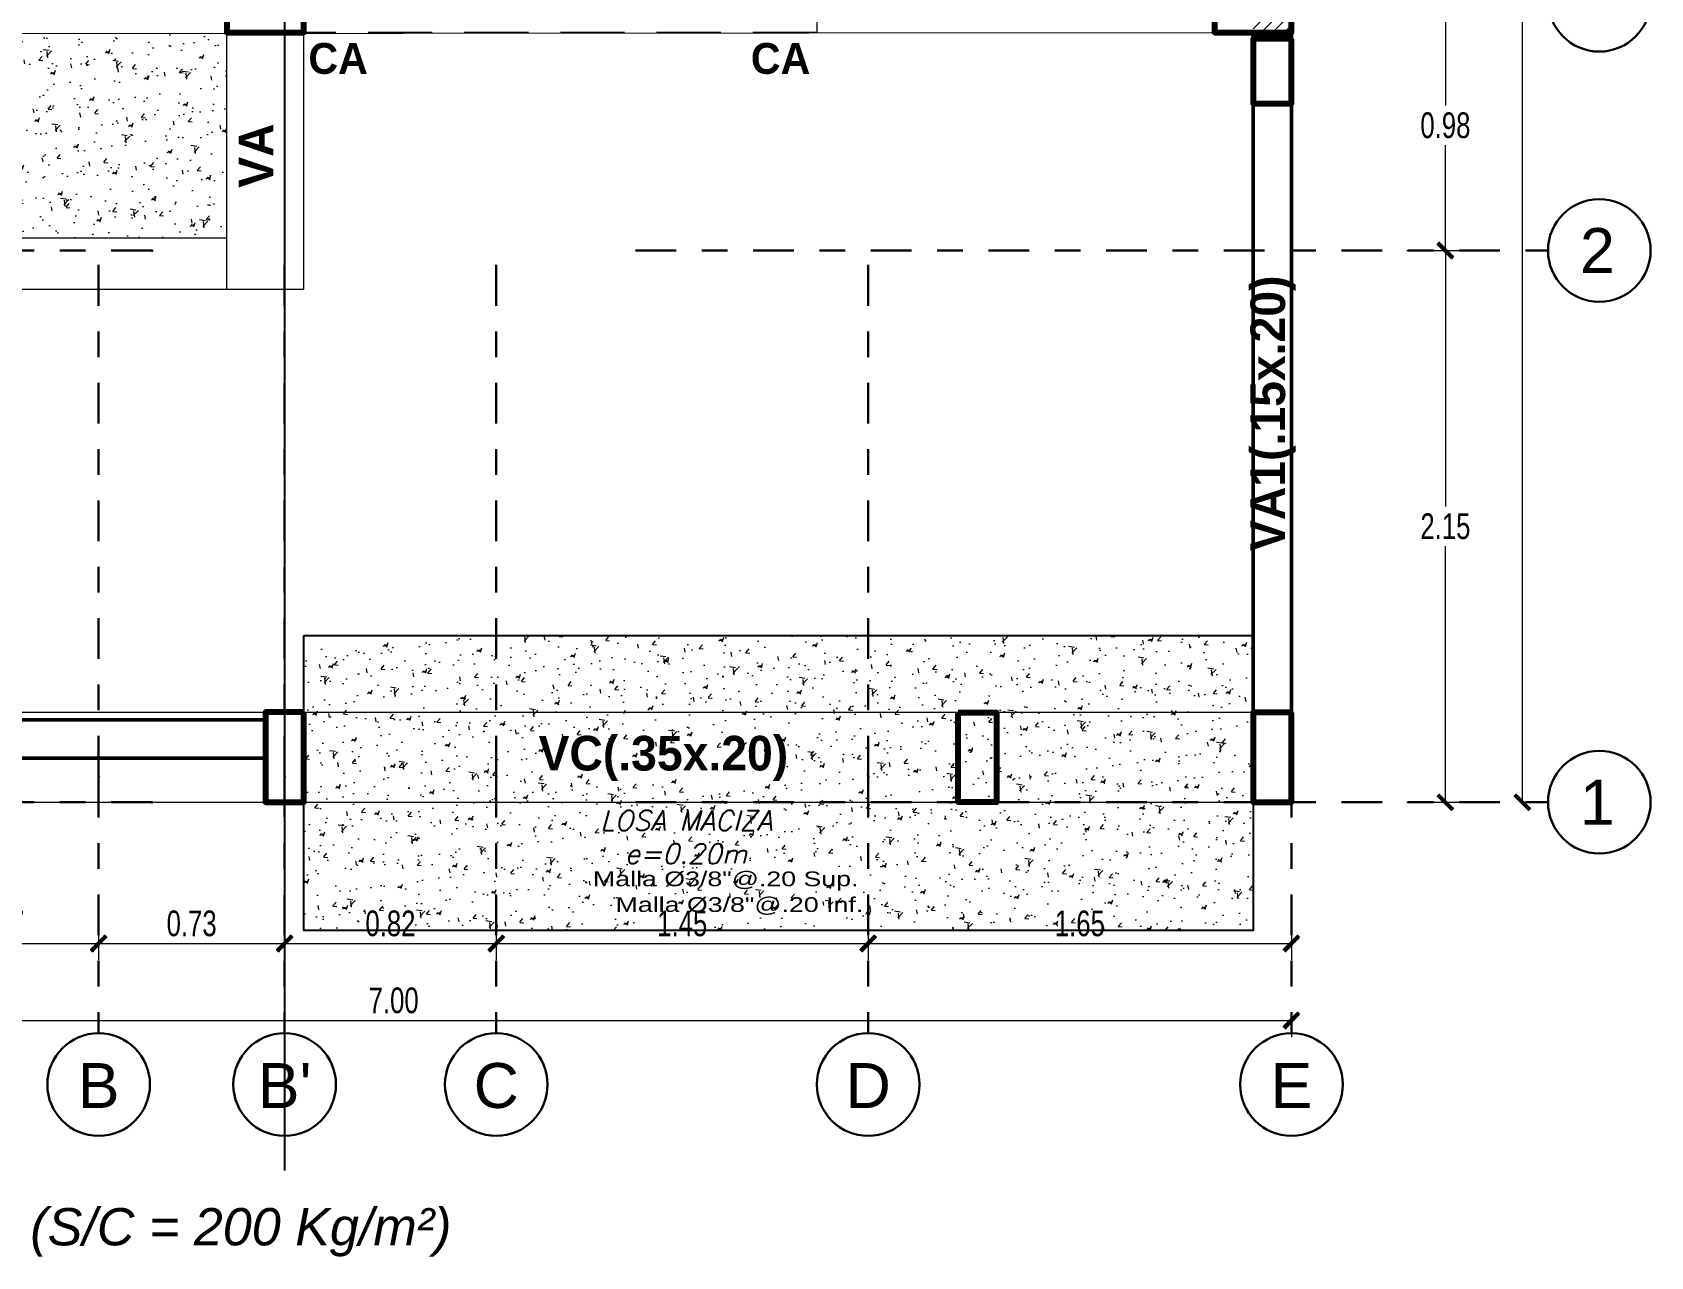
# Model space of a CAD drawing. Header units: millimetres. Extents: x 10559 to 10691, y -16579 to -16550.
# Drawn here: x 10608.61 to 10614.92, y -16573.99 to -16569.22 of the extents above; entities that cross this region are included whole.
import ezdxf
from ezdxf.enums import TextEntityAlignment as Align

# ---------------------------------------------------------------- set-up
doc = ezdxf.new("R2010")
doc.units = ezdxf.units.MM
doc.linetypes.add('HIDDEN', pattern=[0.375, 0.25, -0.125])
doc.linetypes.add('Punto & Rayas', pattern=[0.335139, 0.15875, -0.088194, 0, -0.088194])
for name, color, linetype, lineweight in [('ACHURADO', 9, 'Continuous', 5), ('COLUMNAS', 3, 'Continuous', 80), ('Muro Alto', 1, 'Continuous', 80), ('Pluma 0.09', 5, 'Continuous', 0), ('TEXTO VIGAS', 3, 'Continuous', 20), ('TEXTOS-CHICOS-03', 8, 'Continuous', 30), ('VIGAS', 1, 'Continuous', 20)]:
    doc.layers.add(name, color=color, linetype=linetype, lineweight=lineweight)
doc.layers.add('Nuevo_Estructura - Forjados', color=7, linetype='Continuous')
doc.layers.add('Nuevo_Estructura - Forjados_Pluma_Nº__209', color=7, linetype='Continuous', lineweight=30, true_color=0x3e4f7b)
doc.layers.add('Nuevo_Estructura - Forjados_Pluma_Nº__219', color=7, linetype='Continuous', lineweight=13, true_color=0x404b6a)
doc.styles.add('ARIALREG', font='arial.ttf')
doc.styles.add('COTAS', font='romans.shx', dxfattribs={"oblique": 15, "height": 0.1})
doc.styles.add('Estilo_Generado_1', font='arial.ttf')
doc.styles.add('Henry', font='GOTHICB.TTF')
doc.styles.add('mahico', font='GOTHIC.TTF', dxfattribs={"width": 0.75})
doc.styles.add('R80-50', font='arial.ttf', dxfattribs={"width": 1.3, "height": 0.08})
doc.dimstyles.new('Copia de 50 P', dxfattribs={"dimtxt": 0.1, "dimasz": 0.01, "dimexe": 0.065, "dimexo": 0.0625, "dimgap": 0.025, "dimtad": 1, "dimtih": 1, "dimtoh": 1, "dimzin": 0, "dimdsep": 46, "dimtxsty": 'mahico', "dimblk": 'pa cotas', "dimcen": 0.09, "dimdle": 0.3, "dimclrd": 256, "dimclre": 256, "dimclrt": 256, "dimadec": 0, "dimazin": 0, "dimtfac": 1, "dimtofl": 0, "dimtmove": 0, "dimatfit": 3, "dimfxl": 0.15, "dimfxlon": 1, "dimtolj": 1, "dimtzin": 0, "dimlwd": 5, "dimlwe": 5, "dimarcsym": 0})
pattern_1 = [(50, (-35.21032, -0.2243), (0.182184669, -0.0159390855), [0.01905, -0.20955]), (355, (-35.21032, -0.2243), (-0.0352434214, 0.1910568452), [0.01524, -0.1676405842]), (100.4514447, (-35.19514, -0.22562), (0.1469412471, 0.1751177519), [0.0161900088, -0.1780902446]), (46.1842, (-35.21032, -0.1735), (0.271079041, -0.042042328), [0.028575, -0.314325]), (96.6355576, (-35.18773, -0.177), (0.237404134, 0.2474261246), [0.024285023, -0.267135608]), (351.1841512, (-35.21032, -0.1735), (0.237404134, 0.2474261246), [0.022859967, -0.251459732]), (21, (-35.18492, -0.1862), (0.1516143913, -0.1022651982), [0.01905, -0.20955]), (326, (-35.18492, -0.1862), (0.0618020283, 0.1841879661), [0.01524, -0.16764]), (71.451445, (-35.17229, -0.19472), (0.2134164193, 0.0819227689), [0.0161900088, -0.1780899376]), (37.5, (-35.210325, -0.224296), (0.00308860325, 0.08455503887), [0, -0.165608, 0, -0.17018, 0, -0.168275]), (7.5, (-35.210325, -0.2243), (0.0668196625, 0.1001805748), [0, -0.097028, 0, -0.161798, 0, -0.064135]), (327.5, (-35.26697, -0.224296), (0.13559059517, -0.005728744), [0, -0.0635, 0, -0.19812, 0, -0.26289]), (317.5, (-35.29237, -0.2243), (0.1481291814, 0.025426491), [0, -0.08255, 0, -0.131572, 0, -0.18669])]

# ---------------------------------------------------------------- blocks, each defined once
blk = doc.blocks.new('Marcador de red estándar')
at = {"layer": 'Nuevo_Estructura - Forjados_Pluma_Nº__209', "color": 167, "linetype": 'Punto & Rayas', "lineweight": 30, "true_color": 0x3e4f7b}
for q in [(-10.9, 0), (-7.9, 0)]:
    blk.add_line((-9.9, 0), q, dxfattribs=at)
at = {"layer": 'Nuevo_Estructura - Forjados_Pluma_Nº__209', "color": 167, "linetype": 'Continuous', "lineweight": 30, "true_color": 0x3e4f7b}
blk.add_circle((-11.1, 0), 0.2, dxfattribs=at)
at = {"layer": 'Nuevo_Estructura - Forjados_Pluma_Nº__209', "color": 167, "linetype": 'Punto & Rayas', "lineweight": 30, "true_color": 0x3e4f7b}
blk.add_point((-9.9, 0), dxfattribs=at)
blk.add_point((-9.9, 0), dxfattribs=at)
at = {"layer": 'Nuevo_Estructura - Forjados_Pluma_Nº__219', "color": 167, "lineweight": 13, "true_color": 0x404b6a, "style": 'Estilo_Generado_1'}
for tag, p in [('AC_MarkerText_1_0', (-10.9725, -0.04)), ('AC_MarkerText_1_1', (11.2275, -0.04))]:
    blk.add_attdef(tag, text='', height=0.175, rotation=270, dxfattribs=at).set_placement(p, align=Align.TOP_CENTER)
blk = doc.blocks.new('Marcador de red estándar_2')
at = {"layer": 'Nuevo_Estructura - Forjados_Pluma_Nº__209', "color": 167, "linetype": 'Punto & Rayas', "lineweight": 30, "true_color": 0x3e4f7b}
for p, q in [((-0.9423, 0), (-4.5, 0)), ((0.9423, 0), (4.5, 0))]:
    blk.add_line(p, q, dxfattribs=at)
at = {"layer": 'Nuevo_Estructura - Forjados_Pluma_Nº__209', "color": 167, "linetype": 'Continuous', "lineweight": 30, "true_color": 0x3e4f7b}
blk.add_circle((-4.7, 0), 0.2, dxfattribs=at)
at = {"layer": 'Nuevo_Estructura - Forjados_Pluma_Nº__209', "color": 167, "linetype": 'Punto & Rayas', "lineweight": 30, "true_color": 0x3e4f7b}
blk.add_point((0.9423, 0), dxfattribs=at)
blk.add_point((0.9423, 0), dxfattribs=at)
at = {"layer": 'Nuevo_Estructura - Forjados_Pluma_Nº__219', "color": 167, "lineweight": 13, "true_color": 0x404b6a, "style": 'Estilo_Generado_1'}
for tag, p in [('AC_MarkerText_1_0', (-4.7, -0.1675)), ('AC_MarkerText_1_1', (4.7, -0.1675))]:
    blk.add_attdef(tag, text='', height=0.175, rotation=180, dxfattribs=at).set_placement(p, align=Align.TOP_CENTER)
blk = doc.blocks.new('pa cotas')
h = blk.add_hatch(color=256)
h.paths.add_polyline_path([(2.38, 3.09), (-3.09, -2.38), (-2.38, -3.09)])
h.paths.add_polyline_path([(3.09, 2.38), (2.38, 3.09), (-2.38, -3.09)])
blk.add_line((-2.38, -3.09), (2.38, 3.09))
blk.add_lwpolyline([(3.09, 2.38), (2.38, 3.09), (-3.09, -2.38), (-2.38, -3.09)], close=True)
blk = doc.blocks.new('*D493')
at = {"lineweight": 5, "transparency": 16777216}
for p, q in [((10608.2027, -16552.1931), (10608.4177, -16552.1931)), ((10608.3527, -16552.2031), (10608.3527, -16562.1156)), ((10608.3527, -16572.1831), (10608.3527, -16562.2706)), ((10608.3527, -16572.1931), (10608.4177, -16572.1931))]:
    blk.add_line(p, q, dxfattribs=at)
at = {"layer": 'Defpoints', "color": 0, "transparency": 16777216}
for p in [(10607.4527, -16552.1931), (10608.3527, -16572.1931), (10608.3527, -16572.1931)]:
    blk.add_point(p, dxfattribs=at)
at = {"lineweight": 5, "transparency": 16777216, "xscale": 0.01, "yscale": 0.01, "zscale": 0.01}
for p, rotation in [((10608.3527, -16552.1931), 90), ((10608.3527, -16572.1931), 270)]:
    blk.add_blockref('pa cotas', p, dxfattribs=dict(at, rotation=rotation))
at = {"transparency": 16777216, "insert": (10608.3527, -16562.1931), "char_height": 0.1, "attachment_point": 5, "style": 'mahico'}
blk.add_mtext('\\A1;20.00', dxfattribs=at)
blk = doc.blocks.new('*D502')
at = {"lineweight": 5, "transparency": 16777216}
for p, q in [((10607.9027, -16569.0681), (10608.1177, -16569.0681)), ((10608.0527, -16569.0781), (10608.0527, -16569.4781)), ((10608.0527, -16570.0332), (10608.0527, -16569.6332)), ((10607.9027, -16570.0432), (10608.1177, -16570.0432))]:
    blk.add_line(p, q, dxfattribs=at)
at = {"layer": 'Defpoints', "color": 0, "transparency": 16777216}
for p in [(10607.4527, -16569.0681), (10607.4527, -16570.0432), (10608.0527, -16570.0432)]:
    blk.add_point(p, dxfattribs=at)
at = {"lineweight": 5, "transparency": 16777216, "xscale": 0.01, "yscale": 0.01, "zscale": 0.01}
for p, rotation in [((10608.0527, -16569.0681), 90), ((10608.0527, -16570.0432), 270)]:
    blk.add_blockref('pa cotas', p, dxfattribs=dict(at, rotation=rotation))
at = {"transparency": 16777216, "insert": (10608.0527, -16569.5556), "char_height": 0.1, "attachment_point": 5, "style": 'mahico'}
blk.add_mtext('\\A1;0.98', dxfattribs=at)
blk = doc.blocks.new('*D503')
at = {"lineweight": 5, "transparency": 16777216}
for p, q in [((10607.9027, -16570.0432), (10608.1177, -16570.0432)), ((10608.0527, -16570.0532), (10608.0527, -16571.0406)), ((10608.0527, -16572.1831), (10608.0527, -16571.1957)), ((10607.9027, -16572.1931), (10608.1177, -16572.1931))]:
    blk.add_line(p, q, dxfattribs=at)
at = {"layer": 'Defpoints', "color": 0, "transparency": 16777216}
for p in [(10607.4527, -16570.0432), (10607.4527, -16572.1931), (10608.0527, -16572.1931)]:
    blk.add_point(p, dxfattribs=at)
at = {"lineweight": 5, "transparency": 16777216, "xscale": 0.01, "yscale": 0.01, "zscale": 0.01}
for p, rotation in [((10608.0527, -16570.0432), 90), ((10608.0527, -16572.1931), 270)]:
    blk.add_blockref('pa cotas', p, dxfattribs=dict(at, rotation=rotation))
at = {"transparency": 16777216, "insert": (10608.0527, -16571.1181), "char_height": 0.1, "attachment_point": 5, "style": 'mahico'}
blk.add_mtext('\\A1;2.15', dxfattribs=at)
blk = doc.blocks.new('*D479')
at = {"lineweight": 5, "transparency": 16777216}
for p, q in [((10600.4527, -16572.8931), (10600.4527, -16573.1081)), ((10600.4627, -16573.0431), (10607.4427, -16573.0431)), ((10607.4527, -16573.0431), (10607.4527, -16573.1081))]:
    blk.add_line(p, q, dxfattribs=at)
at = {"layer": 'Defpoints', "color": 0, "transparency": 16777216}
for p in [(10600.4527, -16572.1431), (10607.4527, -16573.0431), (10607.4527, -16573.0431)]:
    blk.add_point(p, dxfattribs=at)
at = {"lineweight": 5, "transparency": 16777216, "xscale": 0.01, "yscale": 0.01, "zscale": 0.01, "rotation": 180}
blk.add_blockref('pa cotas', (10600.4527, -16573.0431), dxfattribs=at)
at = {"lineweight": 5, "transparency": 16777216, "xscale": 0.01, "yscale": 0.01, "zscale": 0.01}
blk.add_blockref('pa cotas', (10607.4527, -16573.0431), dxfattribs=at)
at = {"transparency": 16777216, "insert": (10603.9527, -16572.9656), "char_height": 0.1, "attachment_point": 5, "style": 'mahico'}
blk.add_mtext('\\A1;7.00', dxfattribs=at)
blk = doc.blocks.new('*D481')
at = {"lineweight": 5, "transparency": 16777216}
for p, q in [((10602.0277, -16572.5931), (10602.0277, -16572.8081)), ((10602.8027, -16572.5931), (10602.8027, -16572.8081)), ((10602.0377, -16572.7431), (10602.7927, -16572.7431))]:
    blk.add_line(p, q, dxfattribs=at)
at = {"layer": 'Defpoints', "color": 0, "transparency": 16777216}
for p in [(10602.0277, -16572.1931), (10602.8027, -16572.1931), (10602.8027, -16572.7431)]:
    blk.add_point(p, dxfattribs=at)
at = {"lineweight": 5, "transparency": 16777216, "xscale": 0.01, "yscale": 0.01, "zscale": 0.01, "rotation": 180}
blk.add_blockref('pa cotas', (10602.0277, -16572.7431), dxfattribs=at)
at = {"lineweight": 5, "transparency": 16777216, "xscale": 0.01, "yscale": 0.01, "zscale": 0.01}
blk.add_blockref('pa cotas', (10602.8027, -16572.7431), dxfattribs=at)
at = {"transparency": 16777216, "insert": (10602.4152, -16572.6656), "char_height": 0.1, "attachment_point": 5, "style": 'mahico'}
blk.add_mtext('\\A1;0.77', dxfattribs=at)
blk = doc.blocks.new('*D482')
at = {"lineweight": 5, "transparency": 16777216}
for p, q in [((10602.8027, -16572.5931), (10602.8027, -16572.8081)), ((10603.5277, -16572.5931), (10603.5277, -16572.8081)), ((10602.8127, -16572.7431), (10603.5177, -16572.7431))]:
    blk.add_line(p, q, dxfattribs=at)
at = {"layer": 'Defpoints', "color": 0, "transparency": 16777216}
for p in [(10602.8027, -16572.1931), (10603.5277, -16572.1931), (10603.5277, -16572.7431)]:
    blk.add_point(p, dxfattribs=at)
at = {"lineweight": 5, "transparency": 16777216, "xscale": 0.01, "yscale": 0.01, "zscale": 0.01, "rotation": 180}
blk.add_blockref('pa cotas', (10602.8027, -16572.7431), dxfattribs=at)
at = {"lineweight": 5, "transparency": 16777216, "xscale": 0.01, "yscale": 0.01, "zscale": 0.01}
blk.add_blockref('pa cotas', (10603.5277, -16572.7431), dxfattribs=at)
at = {"transparency": 16777216, "insert": (10603.1652, -16572.6656), "char_height": 0.1, "attachment_point": 5, "style": 'mahico'}
blk.add_mtext('\\A1;0.73', dxfattribs=at)
blk = doc.blocks.new('*D483')
at = {"lineweight": 5, "transparency": 16777216}
for p, q in [((10603.5277, -16572.5931), (10603.5277, -16572.8081)), ((10604.3527, -16572.5931), (10604.3527, -16572.8081)), ((10603.5377, -16572.7431), (10604.3427, -16572.7431))]:
    blk.add_line(p, q, dxfattribs=at)
at = {"layer": 'Defpoints', "color": 0, "transparency": 16777216}
for p in [(10603.5277, -16572.1931), (10604.3527, -16572.1931), (10604.3527, -16572.7431)]:
    blk.add_point(p, dxfattribs=at)
at = {"lineweight": 5, "transparency": 16777216, "xscale": 0.01, "yscale": 0.01, "zscale": 0.01, "rotation": 180}
blk.add_blockref('pa cotas', (10603.5277, -16572.7431), dxfattribs=at)
at = {"lineweight": 5, "transparency": 16777216, "xscale": 0.01, "yscale": 0.01, "zscale": 0.01}
blk.add_blockref('pa cotas', (10604.3527, -16572.7431), dxfattribs=at)
at = {"transparency": 16777216, "insert": (10603.9402, -16572.6656), "char_height": 0.1, "attachment_point": 5, "style": 'mahico'}
blk.add_mtext('\\A1;0.82', dxfattribs=at)
blk = doc.blocks.new('*D484')
at = {"lineweight": 5, "transparency": 16777216}
for p, q in [((10604.3527, -16572.5931), (10604.3527, -16572.8081)), ((10605.8027, -16572.5931), (10605.8027, -16572.8081)), ((10604.3627, -16572.7431), (10605.7927, -16572.7431))]:
    blk.add_line(p, q, dxfattribs=at)
at = {"layer": 'Defpoints', "color": 0, "transparency": 16777216}
for p in [(10604.3527, -16572.1931), (10605.8027, -16572.1931), (10605.8027, -16572.7431)]:
    blk.add_point(p, dxfattribs=at)
at = {"lineweight": 5, "transparency": 16777216, "xscale": 0.01, "yscale": 0.01, "zscale": 0.01, "rotation": 180}
blk.add_blockref('pa cotas', (10604.3527, -16572.7431), dxfattribs=at)
at = {"lineweight": 5, "transparency": 16777216, "xscale": 0.01, "yscale": 0.01, "zscale": 0.01}
blk.add_blockref('pa cotas', (10605.8027, -16572.7431), dxfattribs=at)
at = {"transparency": 16777216, "insert": (10605.0777, -16572.6656), "char_height": 0.1, "attachment_point": 5, "style": 'mahico'}
blk.add_mtext('\\A1;1.45', dxfattribs=at)
blk = doc.blocks.new('*D485')
at = {"lineweight": 5, "transparency": 16777216}
for p, q in [((10605.8027, -16572.5931), (10605.8027, -16572.8081)), ((10607.4527, -16572.5931), (10607.4527, -16572.8081)), ((10605.8127, -16572.7431), (10607.4427, -16572.7431))]:
    blk.add_line(p, q, dxfattribs=at)
at = {"layer": 'Defpoints', "color": 0, "transparency": 16777216}
for p in [(10605.8027, -16572.1931), (10607.4527, -16572.1931), (10607.4527, -16572.7431)]:
    blk.add_point(p, dxfattribs=at)
at = {"lineweight": 5, "transparency": 16777216, "xscale": 0.01, "yscale": 0.01, "zscale": 0.01, "rotation": 180}
blk.add_blockref('pa cotas', (10605.8027, -16572.7431), dxfattribs=at)
at = {"lineweight": 5, "transparency": 16777216, "xscale": 0.01, "yscale": 0.01, "zscale": 0.01}
blk.add_blockref('pa cotas', (10607.4527, -16572.7431), dxfattribs=at)
at = {"transparency": 16777216, "insert": (10606.6277, -16572.6656), "char_height": 0.1, "attachment_point": 5, "style": 'mahico'}
blk.add_mtext('\\A1;1.65', dxfattribs=at)
blk = doc.blocks.new('fdvfvfdvdf')
at = {"color": 2, "true_color": 0xf1eb1f}
blk.add_line((10603.5277, -16566.4147), (10603.5277, -16573.6285), dxfattribs=at)
at = {"layer": 'Nuevo_Estructura - Forjados', "color": 8, "linetype": 'Continuous', "lineweight": 15}
ref = blk.add_blockref('Marcador de red estándar', (10602.8027, -16562.1931), dxfattribs=dict(at, rotation=90))
ref.add_attrib('AC_MarkerText_1', 'B', dxfattribs={"layer": 'Nuevo_Estructura - Forjados_Pluma_Nº__219', "color": 167, "lineweight": 13, "true_color": 0x404b6a, "height": 0.175, "style": 'Estilo_Generado_1'}).set_placement((10602.8027, -16573.2093), align=Align.TOP_CENTER)
ref = blk.add_blockref('Marcador de red estándar', (10603.5277, -16562.1931), dxfattribs=dict(at, rotation=90))
ref.add_attrib('AC_MarkerText_1', "B'", dxfattribs={"layer": 'Nuevo_Estructura - Forjados_Pluma_Nº__219', "color": 167, "lineweight": 13, "true_color": 0x404b6a, "height": 0.175, "style": 'Estilo_Generado_1'}).set_placement((10603.5277, -16573.2093), align=Align.TOP_CENTER)
ref = blk.add_blockref('Marcador de red estándar', (10604.3527, -16562.1931), dxfattribs=dict(at, rotation=90))
ref.add_attrib('AC_MarkerText_1', 'C', dxfattribs={"layer": 'Nuevo_Estructura - Forjados_Pluma_Nº__219', "color": 167, "lineweight": 13, "true_color": 0x404b6a, "height": 0.175, "style": 'Estilo_Generado_1'}).set_placement((10604.3527, -16573.2093), align=Align.TOP_CENTER)
ref = blk.add_blockref('Marcador de red estándar', (10605.8027, -16562.1931), dxfattribs=dict(at, rotation=90))
ref.add_attrib('AC_MarkerText_1', 'D', dxfattribs={"layer": 'Nuevo_Estructura - Forjados_Pluma_Nº__219', "color": 167, "lineweight": 13, "true_color": 0x404b6a, "height": 0.175, "style": 'Estilo_Generado_1'}).set_placement((10605.8027, -16573.2093), align=Align.TOP_CENTER)
ref = blk.add_blockref('Marcador de red estándar', (10607.4527, -16562.1931), dxfattribs=dict(at, rotation=90))
ref.add_attrib('AC_MarkerText_1', 'E', dxfattribs={"layer": 'Nuevo_Estructura - Forjados_Pluma_Nº__219', "color": 167, "lineweight": 13, "true_color": 0x404b6a, "height": 0.175, "style": 'Estilo_Generado_1'}).set_placement((10607.4527, -16573.2093), align=Align.TOP_CENTER)
at = {"layer": 'Nuevo_Estructura - Forjados', "color": 8, "linetype": 'Continuous', "lineweight": 15, "rotation": 180}
blk.add_blockref('Marcador de red estándar_2', (10603.9527, -16569.0681), dxfattribs=at)
at = {"layer": 'Nuevo_Estructura - Forjados', "color": 8, "linetype": 'Continuous', "lineweight": 15}
ref = blk.add_blockref('Marcador de red estándar_2', (10603.9527, -16570.0432), dxfattribs=dict(at, rotation=180))
ref.add_attrib('AC_MarkerText_1', '2', dxfattribs={"layer": 'Nuevo_Estructura - Forjados_Pluma_Nº__219', "color": 167, "lineweight": 13, "true_color": 0x404b6a, "height": 0.175, "style": 'Estilo_Generado_1'}).set_placement((10608.6454, -16569.9557), align=Align.TOP_CENTER)
ref = blk.add_blockref('Marcador de red estándar_2', (10603.9527, -16572.1931), dxfattribs=dict(at, rotation=180))
ref.add_attrib('AC_MarkerText_1', '1', dxfattribs={"layer": 'Nuevo_Estructura - Forjados_Pluma_Nº__219', "color": 167, "lineweight": 13, "true_color": 0x404b6a, "height": 0.175, "style": 'Estilo_Generado_1'}).set_placement((10608.6454, -16572.1056), align=Align.TOP_CENTER)
dim = blk.add_linear_dim(base=(10608.3527, -16572.1931), p1=(10607.4527, -16552.1931), p2=(10608.3527, -16572.1931), angle=270, dimstyle='Copia de 50 P')
dim.commit()
dim.dimension.update_dxf_attribs({"geometry": '*D493', "text_midpoint": (10608.3527, -16562.1931)})
for base, p1, p2, picture, middle in [((10608.0527, -16570.0432), (10607.4527, -16569.0681), (10607.4527, -16570.0432), '*D502', (10608.0527, -16569.5556)), ((10608.0527, -16572.1931), (10607.4527, -16570.0432), (10607.4527, -16572.1931), '*D503', (10608.0527, -16571.1181))]:
    dim = blk.add_linear_dim(base=base, p1=p1, p2=p2, angle=270, dimstyle='Copia de 50 P', override={"dimtmove": 1})
    dim.commit()
    dim.dimension.update_dxf_attribs({"geometry": picture, "text_midpoint": middle})
dim = blk.add_linear_dim(base=(10607.4527, -16573.0431), p1=(10600.4527, -16572.1431), p2=(10607.4527, -16573.0431), dimstyle='Copia de 50 P')
dim.commit()
dim.dimension.update_dxf_attribs({"geometry": '*D479', "text_midpoint": (10603.9527, -16572.9656)})
for base, p1, p2, picture, middle in [((10602.802745452, -16572.743130214), (10602.027745453, -16572.193130384), (10602.802745452, -16572.193130384), '*D481', (10602.415245453, -16572.665614918)), ((10603.527745453, -16572.743130214), (10602.802745452, -16572.193130384), (10603.527745453, -16572.193130384), '*D482', (10603.165245453, -16572.665614918)), ((10604.3527454524, -16572.7431302135), (10603.5277454531, -16572.1931303841), (10604.3527454524, -16572.1931303841), '*D483', (10603.9402454527, -16572.6656149178)), ((10605.8027, -16572.7431), (10604.3527, -16572.1931), (10605.8027, -16572.1931), '*D484', (10605.0777, -16572.6656)), ((10607.4527, -16572.7431), (10605.8027, -16572.1931), (10607.4527, -16572.1931), '*D485', (10606.6277, -16572.6656))]:
    dim = blk.add_linear_dim(base=base, p1=p1, p2=p2, dimstyle='Copia de 50 P', override={"dimtmove": 1})
    dim.commit()
    dim.dimension.update_dxf_attribs({"geometry": picture, "text_midpoint": middle})

msp = doc.modelspace()

# ---------------------------------------------------------------- hatches: boundary and pattern name
at = {"layer": 'ACHURADO'}
h = msp.add_hatch(dxfattribs=at)
h.set_pattern_fill('AR-CONC', color=256, scale=0.001)
h.set_pattern_definition(pattern_1)
h.paths.add_polyline_path([(10606.67061, -16569.22388), (10609.37022, -16569.22388), (10609.37022, -16570.01853), (10606.67061, -16570.01853)])
h = msp.add_hatch(dxfattribs=at)
h.set_pattern_fill('AR-CONC', color=256, scale=0.001)
h.set_pattern_definition(pattern_1)
h.paths.add_polyline_path([(10609.67022, -16571.56851), (10613.37022, -16571.56851), (10613.37022, -16572.71851), (10609.67022, -16572.71851)])
at = {"layer": 'Pluma 0.09'}
h = msp.add_hatch(dxfattribs=at)
h.set_pattern_fill('LINE', color=256, scale=0.01, angle=45)
h.set_pattern_definition([(45, (-10.800506, 3.239894), (-0.022450640303, 0.022450640303), [])])
h.paths.add_polyline_path([(10612.77022, -16554.21851), (10613.37022, -16554.21851), (10613.37022, -16553.76851), (10613.52022, -16553.76851), (10613.52022, -16569.21851), (10613.37022, -16569.21851), (10613.37022, -16554.36851), (10612.77022, -16554.36851)])

# ---------------------------------------------------------------- linework, layer by layer
for p, q in [((10613.37022, -16572.21851), (10613.37022, -16569.21851)), ((10613.52022, -16572.21851), (10613.52022, -16569.21851))]:
    msp.add_line(p, q)
at = {"lineweight": 60}
msp.add_lwpolyline([(10613.37022, -16554.11851), (10613.37022, -16553.76851), (10613.52022, -16553.76851), (10613.52022, -16569.21851), (10613.37022, -16569.21851)], dxfattribs=at)
at = {"color": 251, "lineweight": 50, "true_color": 0x636466}
for points in [[(10613.52022, -16569.21851), (10613.52022, -16571.86851), (10613.37022, -16571.86851), (10613.37022, -16569.21851)], [(10609.52022, -16571.89688), (10606.67022, -16571.89688), (10606.67022, -16570.21851), (10606.52022, -16570.21851), (10606.52022, -16572.21851), (10606.67022, -16572.21851), (10606.67022, -16572.04688), (10609.52022, -16572.04688)], [(10609.67022, -16572.04688), (10609.67022, -16571.89688)]]:
    msp.add_lwpolyline(points, dxfattribs=at)
msp.add_lwpolyline([(10609.67022, -16571.56851), (10613.37022, -16571.56851), (10613.37022, -16572.71851), (10609.67022, -16572.71851)], close=True)
at = {"layer": 'COLUMNAS', "color": 1, "lineweight": 80, "ltscale": 0.2}
for points in [[(10609.67022, -16568.96851), (10609.37022, -16568.96851), (10609.37022, -16569.21851), (10609.67022, -16569.21851)], [(10613.52022, -16568.96851), (10613.22022, -16568.96851), (10613.22022, -16569.21851), (10613.52022, -16569.21851)], [(10613.52022, -16569.24353), (10613.37022, -16569.24353), (10613.37022, -16569.49588), (10613.52022, -16569.49588)], [(10609.67022, -16571.86688), (10609.52022, -16571.86688), (10609.52022, -16572.21851), (10609.67022, -16572.21851)], [(10612.22022, -16571.86851), (10612.37022, -16571.86851), (10612.37022, -16572.21851), (10612.22022, -16572.21851)], [(10613.52022, -16571.86851), (10613.37022, -16571.86851), (10613.37022, -16572.21851), (10613.52022, -16572.21851)]]:
    msp.add_lwpolyline(points, close=True, dxfattribs=at)
at = {"layer": 'Muro Alto', "color": 6, "linetype": 'HIDDEN', "lineweight": 0}
msp.add_lwpolyline([(10609.94522, -16566.51851), (10609.94522, -16563.41851), (10610.09522, -16563.41851), (10610.09522, -16568.61851), (10609.67022, -16568.61851), (10609.67022, -16569.06851), (10611.67022, -16569.06851), (10611.67022, -16569.21851), (10609.52022, -16569.21851)], dxfattribs=at)
at = {"layer": 'VIGAS'}
for p, q in [((10606.67061, -16569.22388), (10613.22022, -16569.21851)), ((10609.37022, -16570.21853), (10609.37022, -16569.21853)), ((10609.67022, -16570.21853), (10609.67022, -16569.21853)), ((10606.67022, -16570.01853), (10609.37022, -16570.01853)), ((10606.67022, -16570.21853), (10609.67022, -16570.21853)), ((10606.67022, -16571.86688), (10613.52022, -16571.86688)), ((10606.67022, -16572.21851), (10613.52022, -16572.21851))]:
    msp.add_line(p, q, dxfattribs=at)
for points in [[(10613.37022, -16571.96851), (10613.37022, -16571.56851), (10609.67022, -16571.56851), (10609.67022, -16571.96851)], [(10609.67022, -16572.04688), (10609.67022, -16572.71851), (10613.37022, -16572.71851), (10613.37022, -16572.21851)]]:
    msp.add_lwpolyline(points, dxfattribs=at)

# ---------------------------------------------------------------- block references
msp.add_blockref('fdvfvfdvdf', (6.06747, -0.02538))

# ---------------------------------------------------------------- texts
at = {"layer": 'TEXTO VIGAS', "linetype": 'Continuous', "style": 'Henry'}
for p in [(10609.80358, -16569.38014), (10611.52858, -16569.38014)]:
    msp.add_text('CA', height=0.12, dxfattribs=at).set_placement(p, align=Align.CENTER)
for s, p in [('VA', (10609.55157, -16569.82416)), ('VA1(.15x.20)', (10613.49518, -16571.23954))]:
    msp.add_text(s, height=0.135, rotation=90, dxfattribs=at).set_placement(p)
msp.add_text('VC(.35x.20)', height=0.135, dxfattribs=at).set_placement((10610.58492, -16572.09468))
at = {"layer": 'TEXTO VIGAS', "insert": (10611.15945, -16572.3543), "char_height": 0.0774042, "attachment_point": 5, "style": 'COTAS'}
msp.add_mtext('LOSA MACIZA\\Pe=0.20m', dxfattribs=at)
at = {"layer": 'TEXTOS-CHICOS-03', "color": 1, "ltscale": 0.5, "style": 'R80-50', "width": 1.3}
for s, p in [('Malla %%C3/8"@.20 Sup.', (10610.79714, -16572.54561)), ('Malla %%C3/8"@.20 Inf.', (10610.88539, -16572.64583))]:
    msp.add_text(s, height=0.0574, dxfattribs=at).set_placement(p)
at = {"layer": 'VIGAS', "insert": (10608.60379, -16573.79972), "char_height": 0.1453494, "attachment_point": 1, "style": 'ARIALREG'}
msp.add_mtext_dynamic_manual_height_columns('{\\fArial|b0|i1|c0|p34;\\C7;(S/C = 200 Kg/m²)}', width=1.900162, gutter_width=0.5, heights=[0], dxfattribs=at)

doc.saveas('drawing.dxf')
